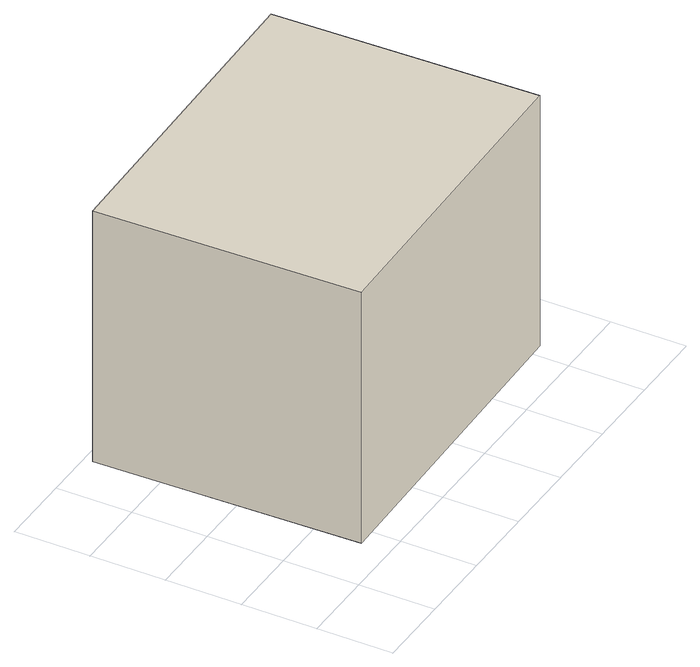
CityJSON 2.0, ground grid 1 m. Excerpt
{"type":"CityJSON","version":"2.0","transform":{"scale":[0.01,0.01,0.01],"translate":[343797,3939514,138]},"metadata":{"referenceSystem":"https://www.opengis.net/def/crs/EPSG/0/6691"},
"CityObjects":{
"building1":{"type":"Building","attributes":{"usage":"451","measuredHeight":11.3,"storeysAboveGround":1,"BuildingIDAttribute.prefecture":"14","BuildingIDAttribute.city":"14151","BuildingDetailAttribute.totalFloorArea":12.48,"BuildingDetailAttribute.buildingFootprintArea":12.48,"BuildingDetailAttribute.buildingStructureType":"601","BuildingDetailAttribute.buildingStructureOrgType":"1","BuildingDetailAttribute.orgUsage":"200","BuildingDetailAttribute.surveyYear":2015},"geometry":[{"type":"Solid","lod":"1","boundaries":[[[[0,1,2,3]],[[2,4,5,3]],[[1,6,4,2]],[[0,7,6,1]],[[3,5,7,0]],[[4,6,7,5]]]]}]}
},
"vertices":[
[511,399,47],[519,48,47],[75,38,47],[67,389,47],[75,38,402],[67,389,402],[519,48,402],[511,399,402]
]}
